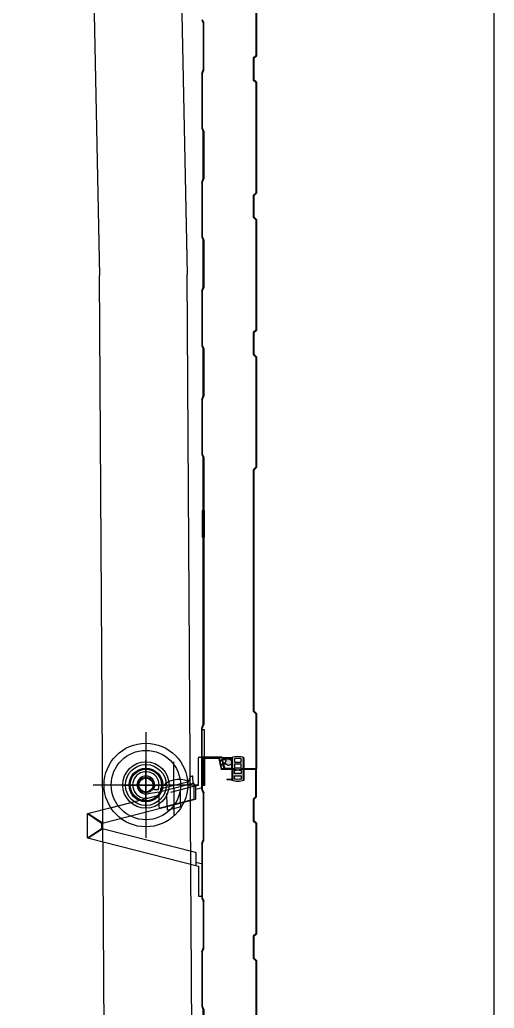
# Model space of a CAD drawing. Header units: millimetres. Extents: x -39468 to 212532, y -94717 to 83483.
# Drawn here: x 83738 to 84171, y 22532 to 23432 of the extents above; entities that cross this region are included whole.
import ezdxf

# ---------------------------------------------------------------- set-up
doc = ezdxf.new("R2010")
doc.units = ezdxf.units.MM
doc.header["$LTSCALE"] = 300
doc.header["$MEASUREMENT"] = 0
doc.header["$PDSIZE"] = -10
for name, pattern in [('CEN', [62, 60, -1, 0, -1]), ('H1', [1, 0.5, -0.5]), ('종-SECTION_2$0$CEN', [62, 60, -1, 0, -1])]:
    doc.linetypes.add(name, pattern=pattern)
doc.layers.get('0').update_dxf_attribs({"linetype": 'CONTINUOUS'})
doc.layers.get('Defpoints').update_dxf_attribs({"color": 153, "linetype": 'CONTINUOUS'})
for name, color, linetype in [('A-CEN', 1, 'CEN'), ('a-ohd', 9, 'CONTINUOUS'), ('A-OVERHEAD', 4, 'CONTINUOUS'), ('A-STEEL', 7, 'CONTINUOUS'), ('종-SECTION_2$0$PANEL', 9, 'CONTINUOUS'), ('종-SECTION_2$0$WID', 7, 'CONTINUOUS')]:
    doc.layers.add(name, color=color, linetype=linetype)

# ---------------------------------------------------------------- blocks, each defined once
blk = doc.blocks.new('*X1187')
at = {"color": 0}
for p, q in [((112.38, 374.89), (114.29, 376.8)), ((112.38, 375.07), (114.11, 376.8)), ((112.38, 375.25), (113.94, 376.8)), ((112.38, 375.43), (113.76, 376.8)), ((112.38, 375.6), (113.58, 376.8)), ((112.38, 375.78), (113.41, 376.8)), ((112.38, 375.96), (113.23, 376.8)), ((112.38, 376.13), (113.05, 376.8)), ((112.38, 376.31), (112.87, 376.8)), ((112.38, 376.49), (112.7, 376.8)), ((112.38, 376.66), (112.52, 376.8)), ((114.39, 374.75), (112.38, 376.76)), ((114.21, 374.75), (112.38, 376.58)), ((114.04, 374.75), (112.38, 376.41)), ((113.86, 374.75), (112.38, 376.23)), ((113.68, 374.75), (112.38, 376.05)), ((113.5, 374.75), (112.38, 375.88)), ((113.33, 374.75), (112.38, 375.7)), ((113.15, 374.75), (112.38, 375.52)), ((112.97, 374.75), (112.38, 375.35)), ((112.8, 374.75), (112.38, 375.17)), ((112.62, 374.75), (112.38, 374.99)), ((112.44, 374.75), (112.38, 374.82)), ((112.42, 374.75), (114.47, 376.8)), ((114.57, 374.75), (112.52, 376.8)), ((112.59, 374.75), (114.64, 376.8)), ((114.74, 374.75), (112.69, 376.8)), ((112.77, 374.75), (114.82, 376.8)), ((114.92, 374.75), (112.87, 376.8)), ((112.95, 374.75), (115, 376.8)), ((115.1, 374.75), (113.05, 376.8)), ((113.12, 374.75), (115.17, 376.8)), ((115.27, 374.75), (113.22, 376.8)), ((113.3, 374.75), (115.35, 376.8)), ((115.45, 374.75), (113.4, 376.8)), ((113.48, 374.75), (115.53, 376.8)), ((115.63, 374.75), (113.58, 376.8)), ((113.65, 374.75), (115.7, 376.8)), ((115.8, 374.75), (113.75, 376.8)), ((113.83, 374.75), (115.88, 376.8)), ((115.98, 374.75), (113.93, 376.8)), ((114.01, 374.75), (116.06, 376.8)), ((116.16, 374.75), (114.11, 376.8)), ((114.18, 374.75), (116.23, 376.8)), ((116.33, 374.75), (114.28, 376.8)), ((114.36, 374.75), (116.41, 376.8)), ((116.51, 374.75), (114.46, 376.8)), ((114.54, 374.75), (116.59, 376.8)), ((116.69, 374.75), (114.64, 376.8)), ((114.71, 374.75), (116.76, 376.8)), ((116.86, 374.75), (114.81, 376.8)), ((114.89, 374.75), (116.94, 376.8)), ((117.04, 374.75), (114.99, 376.8)), ((115.07, 374.75), (117.12, 376.8)), ((117.22, 374.75), (115.17, 376.8)), ((115.24, 374.75), (117.29, 376.8)), ((117.39, 374.75), (115.34, 376.8)), ((115.42, 374.75), (117.47, 376.8)), ((117.57, 374.75), (115.52, 376.8)), ((115.6, 374.75), (117.65, 376.8)), ((117.75, 374.75), (115.7, 376.8)), ((115.77, 374.75), (117.82, 376.8)), ((117.92, 374.75), (115.87, 376.8)), ((115.95, 374.75), (118, 376.8)), ((118.1, 374.75), (116.05, 376.8)), ((116.13, 374.75), (118.18, 376.8)), ((118.28, 374.75), (116.23, 376.8)), ((116.3, 374.75), (118.35, 376.8)), ((118.45, 374.75), (116.4, 376.8)), ((116.48, 374.75), (118.53, 376.8)), ((118.63, 374.75), (116.58, 376.8)), ((116.66, 374.75), (118.71, 376.8)), ((118.81, 374.75), (116.76, 376.8)), ((116.84, 374.75), (118.89, 376.8)), ((118.98, 374.75), (116.93, 376.8)), ((117.01, 374.75), (119.06, 376.8)), ((119.16, 374.75), (117.11, 376.8)), ((117.19, 374.75), (119.24, 376.8)), ((119.34, 374.75), (117.29, 376.8)), ((117.37, 374.75), (119.42, 376.8)), ((119.52, 374.75), (117.47, 376.8)), ((117.54, 374.75), (119.59, 376.8)), ((119.69, 374.75), (117.64, 376.8)), ((117.72, 374.75), (119.77, 376.8)), ((119.87, 374.75), (117.82, 376.8)), ((117.9, 374.75), (119.95, 376.8)), ((120.05, 374.75), (118, 376.8)), ((118.07, 374.75), (120.12, 376.8)), ((120.22, 374.75), (118.17, 376.8)), ((118.25, 374.75), (120.3, 376.8)), ((120.4, 374.75), (118.35, 376.8)), ((118.43, 374.75), (120.48, 376.8)), ((120.58, 374.75), (118.53, 376.8)), ((118.6, 374.75), (120.65, 376.8)), ((120.75, 374.75), (118.7, 376.8)), ((118.78, 374.75), (120.83, 376.8)), ((120.93, 374.75), (118.88, 376.8)), ((118.96, 374.75), (121.01, 376.8)), ((121.11, 374.75), (119.06, 376.8)), ((119.13, 374.75), (121.18, 376.8)), ((121.28, 374.75), (119.23, 376.8)), ((119.31, 374.75), (121.36, 376.8)), ((121.46, 374.75), (119.41, 376.8)), ((119.49, 374.75), (121.54, 376.8)), ((121.64, 374.75), (119.59, 376.8)), ((119.66, 374.75), (121.71, 376.8)), ((121.81, 374.75), (119.76, 376.8)), ((119.84, 374.75), (121.89, 376.8)), ((121.99, 374.75), (119.94, 376.8)), ((120.02, 374.75), (122.07, 376.8)), ((122.17, 374.75), (120.12, 376.8)), ((120.19, 374.75), (122.24, 376.8)), ((122.34, 374.75), (120.29, 376.8)), ((120.37, 374.75), (122.42, 376.8)), ((122.52, 374.75), (120.47, 376.8)), ((120.55, 374.75), (122.6, 376.8)), ((122.7, 374.75), (120.65, 376.8)), ((120.72, 374.75), (122.77, 376.8)), ((122.87, 374.75), (120.82, 376.8)), ((120.9, 374.75), (122.95, 376.8)), ((123.05, 374.75), (121, 376.8)), ((121.08, 374.75), (123.13, 376.8)), ((123.23, 374.75), (121.18, 376.8)), ((121.25, 374.75), (123.3, 376.8)), ((123.4, 374.75), (121.35, 376.8)), ((121.43, 374.75), (123.48, 376.8)), ((123.58, 374.75), (121.53, 376.8)), ((121.61, 374.75), (123.66, 376.8)), ((123.76, 374.75), (121.71, 376.8)), ((121.78, 374.75), (123.83, 376.8)), ((123.93, 374.75), (121.88, 376.8)), ((121.96, 374.75), (124.01, 376.8)), ((124.11, 374.75), (122.06, 376.8)), ((122.14, 374.75), (124.19, 376.8)), ((124.29, 374.75), (122.24, 376.8)), ((122.32, 374.75), (124.37, 376.8)), ((124.47, 374.75), (122.42, 376.8)), ((122.49, 374.75), (124.54, 376.8)), ((124.64, 374.75), (122.59, 376.8)), ((122.67, 374.75), (124.72, 376.8)), ((124.82, 374.75), (122.77, 376.8)), ((122.85, 374.75), (124.9, 376.8)), ((125, 374.75), (122.95, 376.8)), ((123.02, 374.75), (125.07, 376.8)), ((125.17, 374.75), (123.12, 376.8)), ((123.2, 374.75), (125.25, 376.8)), ((125.35, 374.75), (123.3, 376.8)), ((123.38, 374.75), (125.43, 376.8)), ((125.53, 374.75), (123.48, 376.8)), ((123.55, 374.75), (125.6, 376.8)), ((125.7, 374.75), (123.65, 376.8)), ((123.73, 374.75), (125.78, 376.8)), ((125.88, 374.75), (123.83, 376.8)), ((123.91, 374.75), (125.96, 376.8)), ((126.06, 374.75), (124.01, 376.8)), ((124.08, 374.75), (126.13, 376.8)), ((126.23, 374.75), (124.18, 376.8)), ((124.26, 374.75), (126.31, 376.8)), ((126.41, 374.75), (124.36, 376.8)), ((124.44, 374.75), (126.49, 376.8)), ((126.59, 374.75), (124.54, 376.8)), ((124.61, 374.75), (126.66, 376.8)), ((126.76, 374.75), (124.71, 376.8)), ((124.79, 374.75), (126.84, 376.8)), ((126.94, 374.75), (124.89, 376.8)), ((124.97, 374.75), (127.02, 376.8)), ((127.12, 374.75), (125.07, 376.8)), ((125.14, 374.75), (127.19, 376.8)), ((127.29, 374.75), (125.24, 376.8)), ((125.32, 374.75), (127.37, 376.8)), ((127.47, 374.75), (125.42, 376.8)), ((125.5, 374.75), (127.55, 376.8)), ((127.65, 374.75), (125.6, 376.8)), ((125.67, 374.75), (127.72, 376.8)), ((127.82, 374.75), (125.77, 376.8)), ((125.85, 374.75), (127.9, 376.8)), ((128, 374.75), (125.95, 376.8)), ((126.03, 374.75), (128.08, 376.8)), ((128.18, 374.75), (126.13, 376.8)), ((126.2, 374.75), (128.25, 376.8)), ((128.35, 374.75), (126.3, 376.8)), ((126.38, 374.75), (128.43, 376.8)), ((128.53, 374.75), (126.48, 376.8)), ((126.56, 374.75), (128.61, 376.8)), ((128.71, 374.75), (126.66, 376.8)), ((126.73, 374.75), (128.78, 376.8)), ((128.88, 374.75), (126.83, 376.8)), ((126.91, 374.75), (128.96, 376.8)), ((129.06, 374.75), (127.01, 376.8)), ((127.09, 374.75), (129.14, 376.8)), ((129.24, 374.75), (127.19, 376.8)), ((127.26, 374.75), (129.31, 376.8)), ((129.41, 374.75), (127.36, 376.8)), ((127.44, 374.75), (129.49, 376.8)), ((129.59, 374.75), (127.54, 376.8)), ((127.62, 374.75), (129.67, 376.8)), ((129.77, 374.75), (127.72, 376.8)), ((127.8, 374.75), (129.85, 376.8)), ((129.95, 374.75), (127.9, 376.8)), ((127.97, 374.75), (130.02, 376.8)), ((130.12, 374.75), (128.07, 376.8)), ((128.15, 374.75), (130.2, 376.8)), ((130.3, 374.75), (128.25, 376.8)), ((128.33, 374.75), (130.38, 376.8)), ((130.48, 374.75), (128.43, 376.8)), ((128.5, 374.75), (130.55, 376.8)), ((130.65, 374.75), (128.6, 376.8)), ((128.68, 374.75), (130.73, 376.8)), ((130.83, 374.75), (128.78, 376.8)), ((128.86, 374.75), (130.91, 376.8)), ((131.01, 374.75), (128.96, 376.8)), ((129.03, 374.75), (131.08, 376.8)), ((131.18, 374.75), (129.13, 376.8)), ((129.21, 374.75), (131.26, 376.8)), ((131.36, 374.75), (129.31, 376.8)), ((129.39, 374.75), (131.44, 376.8)), ((131.54, 374.75), (129.49, 376.8)), ((129.56, 374.75), (131.61, 376.8)), ((131.71, 374.75), (129.66, 376.8)), ((129.74, 374.75), (131.79, 376.8)), ((131.89, 374.75), (129.84, 376.8)), ((129.92, 374.75), (131.97, 376.8)), ((132.07, 374.75), (130.02, 376.8)), ((130.09, 374.75), (132.14, 376.8)), ((132.24, 374.75), (130.19, 376.8)), ((130.27, 374.75), (132.32, 376.8)), ((132.42, 374.75), (130.37, 376.8)), ((130.45, 374.75), (132.5, 376.8)), ((132.6, 374.75), (130.55, 376.8)), ((130.62, 374.75), (132.67, 376.8)), ((132.77, 374.75), (130.72, 376.8)), ((130.8, 374.75), (132.85, 376.8)), ((132.95, 374.75), (130.9, 376.8)), ((130.98, 374.75), (133.03, 376.8)), ((133.13, 374.75), (131.08, 376.8)), ((131.15, 374.75), (133.2, 376.8)), ((133.3, 374.75), (131.25, 376.8)), ((131.33, 374.75), (133.38, 376.8)), ((133.48, 374.75), (131.43, 376.8)), ((131.51, 374.75), (133.56, 376.8)), ((133.66, 374.75), (131.61, 376.8)), ((131.68, 374.75), (133.73, 376.8)), ((133.83, 374.75), (131.78, 376.8)), ((131.86, 374.75), (133.91, 376.8)), ((134.01, 374.75), (131.96, 376.8)), ((132.04, 374.75), (134.09, 376.8)), ((134.19, 374.75), (132.14, 376.8)), ((132.21, 374.75), (134.26, 376.8)), ((134.36, 374.75), (132.31, 376.8)), ((132.39, 374.75), (134.44, 376.8)), ((134.54, 374.75), (132.49, 376.8)), ((132.57, 374.75), (134.62, 376.8)), ((134.72, 374.75), (132.67, 376.8)), ((132.75, 374.75), (134.8, 376.8)), ((134.89, 374.75), (132.84, 376.8)), ((132.92, 374.75), (134.97, 376.8)), ((135.07, 374.75), (133.02, 376.8)), ((133.1, 374.75), (135.15, 376.8)), ((135.25, 374.75), (133.2, 376.8)), ((133.28, 374.75), (135.33, 376.8)), ((135.43, 374.75), (133.38, 376.8)), ((133.45, 374.75), (135.5, 376.8)), ((135.6, 374.75), (133.55, 376.8)), ((133.63, 374.75), (135.68, 376.8)), ((135.78, 374.75), (133.73, 376.8)), ((133.81, 374.75), (135.86, 376.8)), ((135.96, 374.75), (133.91, 376.8)), ((133.98, 374.75), (136.03, 376.8)), ((136.13, 374.75), (134.08, 376.8)), ((134.16, 374.75), (136.21, 376.8)), ((136.31, 374.75), (134.26, 376.8)), ((134.34, 374.75), (136.39, 376.8)), ((136.49, 374.75), (134.44, 376.8)), ((134.51, 374.75), (136.56, 376.8)), ((136.66, 374.75), (134.61, 376.8)), ((134.69, 374.75), (136.74, 376.8)), ((136.84, 374.75), (134.79, 376.8)), ((134.87, 374.75), (136.88, 376.77)), ((136.88, 374.89), (134.97, 376.8)), ((135.04, 374.75), (136.88, 376.59)), ((136.88, 375.06), (135.14, 376.8)), ((135.22, 374.75), (136.88, 376.41)), ((136.88, 375.24), (135.32, 376.8)), ((135.4, 374.75), (136.88, 376.24)), ((136.88, 375.42), (135.5, 376.8)), ((135.57, 374.75), (136.88, 376.06)), ((136.88, 375.59), (135.67, 376.8)), ((135.75, 374.75), (136.88, 375.88)), ((136.88, 375.77), (135.85, 376.8)), ((135.93, 374.75), (136.88, 375.71)), ((136.88, 375.95), (136.03, 376.8)), ((136.1, 374.75), (136.88, 375.53)), ((136.88, 376.12), (136.2, 376.8)), ((136.28, 374.75), (136.88, 375.35)), ((136.88, 376.3), (136.38, 376.8)), ((136.46, 374.75), (136.88, 375.18)), ((136.88, 376.48), (136.56, 376.8)), ((136.63, 374.75), (136.88, 375)), ((136.88, 376.65), (136.73, 376.8)), ((136.81, 374.75), (136.88, 374.82))]:
    blk.add_line(p, q, dxfattribs=at)
blk = doc.blocks.new('*X1188')
at = {"color": 0}
for p, q in [((586.88, 374.93), (588.76, 376.8)), ((586.88, 375.1), (588.58, 376.8)), ((586.88, 375.28), (588.4, 376.8)), ((586.88, 375.46), (588.23, 376.8)), ((586.88, 375.63), (588.05, 376.8)), ((586.88, 375.81), (587.87, 376.8)), ((586.88, 375.99), (587.7, 376.8)), ((586.88, 376.16), (587.52, 376.8)), ((586.88, 376.34), (587.34, 376.8)), ((586.88, 376.52), (587.17, 376.8)), ((586.88, 376.69), (586.99, 376.8)), ((588.86, 374.75), (586.88, 376.73)), ((588.68, 374.75), (586.88, 376.55)), ((588.5, 374.75), (586.88, 376.37)), ((588.33, 374.75), (586.88, 376.2)), ((588.15, 374.75), (586.88, 376.02)), ((587.97, 374.75), (586.88, 375.84)), ((587.8, 374.75), (586.88, 375.67)), ((587.62, 374.75), (586.88, 375.49)), ((587.44, 374.75), (586.88, 375.31)), ((587.27, 374.75), (586.88, 375.14)), ((587.09, 374.75), (586.88, 374.96)), ((586.91, 374.75), (586.88, 374.78)), ((589.03, 374.75), (586.98, 376.8)), ((587.06, 374.75), (589.11, 376.8)), ((589.21, 374.75), (587.16, 376.8)), ((587.24, 374.75), (589.29, 376.8)), ((589.39, 374.75), (587.34, 376.8)), ((587.41, 374.75), (589.46, 376.8)), ((589.56, 374.75), (587.51, 376.8)), ((587.59, 374.75), (589.64, 376.8)), ((589.74, 374.75), (587.69, 376.8)), ((587.77, 374.75), (589.82, 376.8)), ((589.92, 374.75), (587.87, 376.8)), ((587.95, 374.75), (590, 376.8)), ((590.09, 374.75), (588.04, 376.8)), ((588.12, 374.75), (590.17, 376.8)), ((590.27, 374.75), (588.22, 376.8)), ((588.3, 374.75), (590.35, 376.8)), ((590.45, 374.75), (588.4, 376.8)), ((588.48, 374.75), (590.53, 376.8)), ((590.63, 374.75), (588.58, 376.8)), ((588.65, 374.75), (590.7, 376.8)), ((590.8, 374.75), (588.75, 376.8)), ((588.83, 374.75), (590.88, 376.8)), ((590.98, 374.75), (588.93, 376.8)), ((589.01, 374.75), (591.06, 376.8)), ((591.16, 374.75), (589.11, 376.8)), ((589.18, 374.75), (591.23, 376.8)), ((591.33, 374.75), (589.28, 376.8)), ((589.36, 374.75), (591.41, 376.8)), ((591.51, 374.75), (589.46, 376.8)), ((589.54, 374.75), (591.59, 376.8)), ((591.69, 374.75), (589.64, 376.8)), ((589.71, 374.75), (591.76, 376.8)), ((591.86, 374.75), (589.81, 376.8)), ((589.89, 374.75), (591.94, 376.8)), ((592.04, 374.75), (589.99, 376.8)), ((590.07, 374.75), (592.12, 376.8)), ((592.22, 374.75), (590.17, 376.8)), ((590.24, 374.75), (592.29, 376.8)), ((592.39, 374.75), (590.34, 376.8)), ((590.42, 374.75), (592.47, 376.8)), ((592.57, 374.75), (590.52, 376.8)), ((590.6, 374.75), (592.65, 376.8)), ((592.75, 374.75), (590.7, 376.8)), ((590.77, 374.75), (592.82, 376.8)), ((592.92, 374.75), (590.87, 376.8)), ((590.95, 374.75), (593, 376.8)), ((593.1, 374.75), (591.05, 376.8)), ((591.13, 374.75), (593.18, 376.8)), ((593.28, 374.75), (591.23, 376.8)), ((591.3, 374.75), (593.35, 376.8)), ((593.45, 374.75), (591.4, 376.8)), ((591.48, 374.75), (593.53, 376.8)), ((593.63, 374.75), (591.58, 376.8)), ((591.66, 374.75), (593.71, 376.8)), ((593.81, 374.75), (591.76, 376.8)), ((591.83, 374.75), (593.88, 376.8)), ((593.98, 374.75), (591.93, 376.8)), ((592.01, 374.75), (594.06, 376.8)), ((594.16, 374.75), (592.11, 376.8)), ((592.19, 374.75), (594.24, 376.8)), ((594.34, 374.75), (592.29, 376.8)), ((592.36, 374.75), (594.41, 376.8)), ((594.51, 374.75), (592.46, 376.8)), ((592.54, 374.75), (594.59, 376.8)), ((594.69, 374.75), (592.64, 376.8)), ((592.72, 374.75), (594.77, 376.8)), ((594.87, 374.75), (592.82, 376.8)), ((592.89, 374.75), (594.94, 376.8)), ((595.04, 374.75), (592.99, 376.8)), ((593.07, 374.75), (595.12, 376.8)), ((595.22, 374.75), (593.17, 376.8)), ((593.25, 374.75), (595.3, 376.8)), ((595.4, 374.75), (593.35, 376.8)), ((593.43, 374.75), (595.48, 376.8)), ((595.57, 374.75), (593.52, 376.8)), ((593.6, 374.75), (595.65, 376.8)), ((595.75, 374.75), (593.7, 376.8)), ((593.78, 374.75), (595.83, 376.8)), ((595.93, 374.75), (593.88, 376.8)), ((593.96, 374.75), (596.01, 376.8)), ((596.11, 374.75), (594.06, 376.8)), ((594.13, 374.75), (596.18, 376.8)), ((596.28, 374.75), (594.23, 376.8)), ((594.31, 374.75), (596.36, 376.8)), ((596.46, 374.75), (594.41, 376.8)), ((594.49, 374.75), (596.54, 376.8)), ((596.64, 374.75), (594.59, 376.8)), ((594.66, 374.75), (596.71, 376.8)), ((596.81, 374.75), (594.76, 376.8)), ((594.84, 374.75), (596.89, 376.8)), ((596.99, 374.75), (594.94, 376.8)), ((595.02, 374.75), (597.07, 376.8)), ((597.17, 374.75), (595.12, 376.8)), ((595.19, 374.75), (597.24, 376.8)), ((597.34, 374.75), (595.29, 376.8)), ((595.37, 374.75), (597.42, 376.8)), ((597.52, 374.75), (595.47, 376.8)), ((595.55, 374.75), (597.6, 376.8)), ((597.7, 374.75), (595.65, 376.8)), ((595.72, 374.75), (597.77, 376.8)), ((597.87, 374.75), (595.82, 376.8)), ((595.9, 374.75), (597.95, 376.8)), ((598.05, 374.75), (596, 376.8)), ((596.08, 374.75), (598.13, 376.8)), ((598.23, 374.75), (596.18, 376.8)), ((596.25, 374.75), (598.3, 376.8)), ((598.4, 374.75), (596.35, 376.8)), ((596.43, 374.75), (598.48, 376.8)), ((598.58, 374.75), (596.53, 376.8)), ((596.61, 374.75), (598.66, 376.8)), ((598.76, 374.75), (596.71, 376.8)), ((596.78, 374.75), (598.83, 376.8)), ((598.93, 374.75), (596.88, 376.8)), ((596.96, 374.75), (599.01, 376.8)), ((599.11, 374.75), (597.06, 376.8)), ((597.14, 374.75), (599.19, 376.8)), ((599.29, 374.75), (597.24, 376.8)), ((597.31, 374.75), (599.36, 376.8)), ((599.46, 374.75), (597.41, 376.8)), ((597.49, 374.75), (599.54, 376.8)), ((599.64, 374.75), (597.59, 376.8)), ((597.67, 374.75), (599.72, 376.8)), ((599.82, 374.75), (597.77, 376.8)), ((597.84, 374.75), (599.89, 376.8)), ((599.99, 374.75), (597.94, 376.8)), ((598.02, 374.75), (600.07, 376.8)), ((600.17, 374.75), (598.12, 376.8)), ((598.2, 374.75), (600.25, 376.8)), ((600.35, 374.75), (598.3, 376.8)), ((598.37, 374.75), (600.42, 376.8)), ((600.52, 374.75), (598.47, 376.8)), ((598.55, 374.75), (600.6, 376.8)), ((600.7, 374.75), (598.65, 376.8)), ((598.73, 374.75), (600.78, 376.8)), ((600.88, 374.75), (598.83, 376.8)), ((598.91, 374.75), (600.96, 376.8)), ((601.05, 374.75), (599, 376.8)), ((599.08, 374.75), (601.13, 376.8)), ((601.23, 374.75), (599.18, 376.8)), ((599.26, 374.75), (601.31, 376.8)), ((601.41, 374.75), (599.36, 376.8)), ((599.44, 374.75), (601.49, 376.8)), ((601.59, 374.75), (599.54, 376.8)), ((599.61, 374.75), (601.66, 376.8)), ((601.76, 374.75), (599.71, 376.8)), ((599.79, 374.75), (601.84, 376.8)), ((601.94, 374.75), (599.89, 376.8)), ((599.97, 374.75), (602.02, 376.8)), ((602.12, 374.75), (600.07, 376.8)), ((600.14, 374.75), (602.19, 376.8)), ((602.29, 374.75), (600.24, 376.8)), ((600.32, 374.75), (602.37, 376.8)), ((602.47, 374.75), (600.42, 376.8)), ((600.5, 374.75), (602.55, 376.8)), ((602.65, 374.75), (600.6, 376.8)), ((600.67, 374.75), (602.72, 376.8)), ((602.82, 374.75), (600.77, 376.8)), ((600.85, 374.75), (602.9, 376.8)), ((603, 374.75), (600.95, 376.8)), ((601.03, 374.75), (603.08, 376.8)), ((603.18, 374.75), (601.13, 376.8)), ((601.2, 374.75), (603.25, 376.8)), ((603.35, 374.75), (601.3, 376.8)), ((601.38, 374.75), (603.43, 376.8)), ((603.53, 374.75), (601.48, 376.8)), ((601.56, 374.75), (603.61, 376.8)), ((603.71, 374.75), (601.66, 376.8)), ((601.73, 374.75), (603.78, 376.8)), ((603.88, 374.75), (601.83, 376.8)), ((601.91, 374.75), (603.96, 376.8)), ((604.06, 374.75), (602.01, 376.8)), ((602.09, 374.75), (604.14, 376.8)), ((604.24, 374.75), (602.19, 376.8)), ((602.26, 374.75), (604.31, 376.8)), ((604.41, 374.75), (602.36, 376.8)), ((602.44, 374.75), (604.49, 376.8)), ((604.59, 374.75), (602.54, 376.8)), ((602.62, 374.75), (604.67, 376.8)), ((604.77, 374.75), (602.72, 376.8)), ((602.79, 374.75), (604.84, 376.8)), ((604.94, 374.75), (602.89, 376.8)), ((602.97, 374.75), (605.02, 376.8)), ((605.12, 374.75), (603.07, 376.8)), ((603.15, 374.75), (605.2, 376.8)), ((605.3, 374.75), (603.25, 376.8)), ((603.32, 374.75), (605.37, 376.8)), ((605.47, 374.75), (603.42, 376.8)), ((603.5, 374.75), (605.55, 376.8)), ((605.65, 374.75), (603.6, 376.8)), ((603.68, 374.75), (605.73, 376.8)), ((605.83, 374.75), (603.78, 376.8)), ((603.85, 374.75), (605.9, 376.8)), ((606, 374.75), (603.95, 376.8)), ((604.03, 374.75), (606.08, 376.8)), ((606.18, 374.75), (604.13, 376.8)), ((604.21, 374.75), (606.26, 376.8)), ((606.36, 374.75), (604.31, 376.8)), ((604.39, 374.75), (606.44, 376.8)), ((606.54, 374.75), (604.49, 376.8)), ((604.56, 374.75), (606.61, 376.8)), ((606.71, 374.75), (604.66, 376.8)), ((604.74, 374.75), (606.79, 376.8)), ((606.89, 374.75), (604.84, 376.8)), ((604.92, 374.75), (606.97, 376.8)), ((607.07, 374.75), (605.02, 376.8)), ((605.09, 374.75), (607.14, 376.8)), ((607.24, 374.75), (605.19, 376.8)), ((605.27, 374.75), (607.32, 376.8)), ((607.42, 374.75), (605.37, 376.8)), ((605.45, 374.75), (607.5, 376.8)), ((607.6, 374.75), (605.55, 376.8)), ((605.62, 374.75), (607.67, 376.8)), ((607.77, 374.75), (605.72, 376.8)), ((605.8, 374.75), (607.85, 376.8)), ((607.95, 374.75), (605.9, 376.8)), ((605.98, 374.75), (608.03, 376.8)), ((608.13, 374.75), (606.08, 376.8)), ((606.15, 374.75), (608.2, 376.8)), ((608.3, 374.75), (606.25, 376.8)), ((606.33, 374.75), (608.38, 376.8)), ((608.48, 374.75), (606.43, 376.8)), ((606.51, 374.75), (608.56, 376.8)), ((608.66, 374.75), (606.61, 376.8)), ((606.68, 374.75), (608.73, 376.8)), ((608.83, 374.75), (606.78, 376.8)), ((606.86, 374.75), (608.91, 376.8)), ((609.01, 374.75), (606.96, 376.8)), ((607.04, 374.75), (609.09, 376.8)), ((609.19, 374.75), (607.14, 376.8)), ((607.21, 374.75), (609.26, 376.8)), ((609.36, 374.75), (607.31, 376.8)), ((607.39, 374.75), (609.44, 376.8)), ((609.54, 374.75), (607.49, 376.8)), ((607.57, 374.75), (609.62, 376.8)), ((609.72, 374.75), (607.67, 376.8)), ((607.74, 374.75), (609.79, 376.8)), ((609.89, 374.75), (607.84, 376.8)), ((607.92, 374.75), (609.97, 376.8)), ((610.07, 374.75), (608.02, 376.8)), ((608.1, 374.75), (610.15, 376.8)), ((610.25, 374.75), (608.2, 376.8)), ((608.27, 374.75), (610.32, 376.8)), ((610.42, 374.75), (608.37, 376.8)), ((608.45, 374.75), (610.5, 376.8)), ((610.6, 374.75), (608.55, 376.8)), ((608.63, 374.75), (610.68, 376.8)), ((610.78, 374.75), (608.73, 376.8)), ((608.8, 374.75), (610.85, 376.8)), ((610.95, 374.75), (608.9, 376.8)), ((608.98, 374.75), (611.03, 376.8)), ((611.13, 374.75), (609.08, 376.8)), ((609.16, 374.75), (611.21, 376.8)), ((611.31, 374.75), (609.26, 376.8)), ((611.38, 374.86), (609.43, 376.8)), ((609.51, 374.75), (611.38, 376.62)), ((611.38, 375.03), (609.61, 376.8)), ((609.69, 374.75), (611.38, 376.45)), ((611.38, 375.21), (609.79, 376.8)), ((609.87, 374.75), (611.38, 376.27)), ((611.38, 375.39), (609.97, 376.8)), ((610.04, 374.75), (611.38, 376.09)), ((611.38, 375.56), (610.14, 376.8)), ((610.22, 374.75), (611.38, 375.91)), ((611.38, 375.74), (610.32, 376.8)), ((610.4, 374.75), (611.38, 375.74)), ((611.38, 375.92), (610.5, 376.8)), ((610.57, 374.75), (611.38, 375.56)), ((611.38, 376.09), (610.67, 376.8)), ((610.75, 374.75), (611.38, 375.38)), ((611.38, 376.27), (610.85, 376.8)), ((610.93, 374.75), (611.38, 375.21)), ((611.38, 376.45), (611.03, 376.8)), ((611.1, 374.75), (611.38, 375.03)), ((611.38, 376.62), (611.2, 376.8)), ((611.28, 374.75), (611.38, 374.85))]:
    blk.add_line(p, q, dxfattribs=at)
blk = doc.blocks.new('OHD-600')
at = {"ltscale": 0.3}
h = blk.add_hatch(color=256, dxfattribs=at)
h.paths.add_polyline_path([(-28, 379.5), (-27.5, 379.5), (-27.5, 379, -0.183952), (-38.5, 379), (-38.5, 379.5), (-38, 379.5), (-38, 389.5), (-38.5, 389.5, -0.183952), (-27.5, 389.5), (-28, 389.5)])
h.paths.add_polyline_path([(-30, 385.45), (-30, 388.01, 0.353166), (-30.16, 388.21, 0.106822), (-35.84, 388.21, 0.353165), (-36, 388.01), (-36, 385.45, 0.414214), (-35.8, 385.25), (-30.2, 385.25, 0.414214)], flags=16)
h.paths.add_polyline_path([(-30.2, 383.25), (-35.8, 383.25, 0.414214), (-36, 383.05), (-36, 380.49, 0.353167), (-35.84, 380.29, 0.106822), (-30.16, 380.29, 0.353167), (-30, 380.49), (-30, 383.05, 0.414214)], flags=16)
h = blk.add_hatch(color=256, dxfattribs=at)
h.paths.add_polyline_path([(-28, -210.5), (-27.5, -210.5, -0.183952), (-38.5, -210.5), (-38, -210.5), (-38, -200.5), (-38.5, -200.5), (-38.5, -200, -0.183952), (-27.5, -200), (-27.5, -200.5), (-28, -200.5)])
h.paths.add_polyline_path([(-30, -206.45, 0.414214), (-30.2, -206.25), (-35.8, -206.25, 0.414214), (-36, -206.45), (-36, -209.01, 0.353166), (-35.84, -209.21, 0.106822), (-30.16, -209.21, 0.353167), (-30, -209.01)], flags=16)
h.paths.add_polyline_path([(-30, -204.05), (-30, -201.49, 0.353166), (-30.16, -201.29, 0.106822), (-35.84, -201.29, 0.353167), (-36, -201.49), (-36, -204.05, 0.414214), (-35.8, -204.25), (-30.2, -204.25, 0.414214)], flags=16)
h = blk.add_hatch(color=256, dxfattribs=at)
h.paths.add_polyline_path([(-24.63, -201.55), (-23.78, -201.41), (-18.62, -201.94, -0.151824), (-17.09, -203.25, -0.386669), (-17.27, -206.88, -0.178134), (-19.02, -206.88, -0.298755), (-19.4, -202.92, 0.584984), (-19.61, -202.54), (-22.36, -202.34, 0.709673), (-22.45, -202.5, -1.396457), (-27.5, -204.67), (-27.5, -204.22, -0.389014)])
h.paths.add_polyline_path([(-18.61, -206.41, -0.329487), (-18.61, -202.72, -0.09197), (-17.58, -203.53, -0.386814), (-17.68, -206.41, -0.102245)], flags=16)
for p, q in [((-2.55, 399), (-2.55, 374.5)), ((-38, 379.5), (-38, 389.5)), ((-38, 389.5), (-38, 379.5)), ((-38, 389.5), (-38, 379.5)), ((-38, 379.5), (-38, 389.5)), ((-38, 381.5), (-38, 387.5)), ((-28, 379.5), (-28, 389.5)), ((-28, 389.5), (-28, 379.5)), ((-28, 389.5), (-28, 379.5)), ((-28, 379.5), (-28, 389.5)), ((-28, 381.5), (-28, 387.5)), ((-38, 379.5), (-38.5, 379.5)), ((-2.55, 374.5), (-0.5, 374.5)), ((-50, -210.5), (-50, -179.28)), ((-2.55, -199.5), (-2.55, -175)), ((-2.55, -175), (-0.5, -175)), ((-38.5, -210), (-38.5, -200.5)), ((-38, -200.5), (-38.5, -200.5)), ((-38, -200.5), (-38.5, -200.5)), ((-38, -200.5), (-38, -210.5)), ((-38, -209.5), (-38, -200.5)), ((-38, -200.5), (-38, -209.5)), ((-38, -200.5), (-38, -209.5)), ((-38, -209.5), (-38, -200.5)), ((-38, -208.5), (-38, -202.5)), ((-28, -210.5), (-28, -200.5)), ((-28, -208.5), (-28, -202.5))]:
    blk.add_line(p, q)
at = {"layer": 'Defpoints', "color": 0, "linetype": 'ByBlock'}
for p in [(0, 119.5), (2, 119.5)]:
    blk.add_point(p, dxfattribs=at)
at = {"layer": '종-SECTION_2$0$PANEL'}
for p, q in [((-16, 399.5), (-18, 389.5)), ((-15.63, 399), (-17.63, 389)), ((-16, 399.5), (0, 399.5)), ((-15.63, 399), (-0.5, 399)), ((-0.5, 399), (-0.5, 371.02)), ((0, 370.71), (0, 399.5)), ((-50, 389.5), (-38, 389.5)), ((-50, 363.94), (-50, 389.5)), ((-49.5, 389), (-38.5, 389)), ((-49.5, 364.25), (-49.5, 389)), ((-38.5, 389), (-38.5, 379.5)), ((-28, 389.5), (-18, 389.5)), ((-27.5, 389), (-17.63, 389)), ((-27.5, 389), (-27.5, 380)), ((-28, 379.5), (-23, 379.5)), ((-27.5, 380), (-23, 380)), ((-23, 380), (-23, 379.5)), ((-0.5, 371.02), (-2, 367.82)), ((0, 370.71), (-1.5, 367.52)), ((-50, 363.94), (-47.5, 361.69)), ((-49.5, 364.25), (-47, 362)), ((-47.5, 361.69), (-47.5, 342.31)), ((-47, 362), (-47, 342)), ((-2, 324.71), (-2, 367.82)), ((-1.5, 367.52), (-1.5, 325.02)), ((-50, 340.06), (-47.5, 342.31)), ((-50, 340.06), (-50, 238.94)), ((-49.5, 339.75), (-47, 342)), ((-49.5, 339.75), (-49.5, 239.25)), ((-0.5, 321.21), (-2, 324.71)), ((0, 321.52), (-1.5, 325.02)), ((-0.5, 321.21), (-0.5, 272.25)), ((0, 321.52), (0, 272.02)), ((-0.5, 272.25), (-2, 269.06)), ((0, 271.94), (-1.5, 268.75)), ((-2, 225.94), (-2, 269.06)), ((-1.5, 268.75), (-1.5, 226.25)), ((-50, 238.94), (-47.5, 236.69)), ((-49.5, 239.25), (-47, 237)), ((-47.5, 236.69), (-47.5, 217.31)), ((-47, 237), (-47, 217)), ((-0.5, 222.44), (-2, 225.94)), ((0, 222.75), (-1.5, 226.25)), ((-50, 215.06), (-47.5, 217.31)), ((-49.5, 214.75), (-47, 217)), ((-0.5, 222.44), (-0.5, 173.56)), ((0, 222.75), (0, 173.25)), ((-50, 215.06), (-50, 113.94)), ((-49.5, 214.75), (-49.5, 114.25)), ((-0.5, 173.56), (-2, 170.06)), ((0, 173.25), (-1.5, 169.75)), ((-2, 170.06), (-2, 126.94)), ((-1.5, 127.25), (-1.5, 169.75)), ((-0.5, 123.44), (-2, 126.94)), ((0, 123.75), (-1.5, 127.25)), ((-0.5, 123.44), (-0.5, 74.56)), ((0, 123.75), (0, 74.25)), ((-50, 113.94), (-47.5, 111.69)), ((-49.5, 114.25), (-47, 112)), ((-47.5, 111.69), (-47.5, 92.31)), ((-47, 112), (-47, 92)), ((-50, 90.06), (-47.5, 92.31)), ((-50, 90.06), (-50, -11.06)), ((-49.5, 89.75), (-47, 92)), ((-49.5, 89.75), (-49.5, -10.75)), ((-0.5, 74.56), (-2, 71.06)), ((0, 74.25), (-1.5, 70.75)), ((-2, 71.06), (-2, 27.94)), ((-1.5, 28.25), (-1.5, 70.75)), ((-0.5, 24.44), (-2, 27.94)), ((0, 24.75), (-1.5, 28.25)), ((-0.5, 24.44), (-0.5, -24.44)), ((0, 24.75), (0, -24.75)), ((-50, -11.06), (-47.5, -13.31)), ((-49.5, -10.75), (-47, -13)), ((-47.5, -13.31), (-47.5, -32.69)), ((-47, -13), (-47, -33)), ((-0.5, -24.44), (-2, -27.94)), ((0, -24.75), (-1.5, -28.25)), ((-50, -34.94), (-47.5, -32.69)), ((-50, -34.94), (-50, -136.06)), ((-49.5, -35.25), (-47, -33)), ((-49.5, -35.25), (-49.5, -135.75)), ((-2, -27.94), (-2, -71.06)), ((-1.5, -70.75), (-1.5, -28.25)), ((-0.5, -74.56), (-2, -71.06)), ((0, -74.25), (-1.5, -70.75)), ((-0.5, -74.56), (-0.5, -123.44)), ((0, -74.25), (0, -123.75)), ((-0.5, -123.44), (-2, -126.94)), ((0, -123.75), (-1.5, -127.25)), ((-2, -126.94), (-2, -170.06)), ((-1.5, -169.75), (-1.5, -127.25)), ((-50, -136.06), (-47.5, -138.31)), ((-49.5, -135.75), (-47, -138)), ((-47.5, -138.31), (-47.5, -157.69)), ((-47, -138), (-47, -158)), ((-50, -159.94), (-47.5, -157.69)), ((-50, -159.94), (-50, -210.5)), ((-49.5, -160.25), (-47, -158)), ((-49.5, -160.25), (-49.5, -210)), ((-0.5, -173.56), (-2, -170.06)), ((0, -173.25), (-1.5, -169.75)), ((-0.5, -199.5), (-0.5, -173.06)), ((0, -200), (0, -173.25)), ((-38.5, -201), (-38.5, -209.5)), ((-28, -200.5), (-19.01, -200.5)), ((-27.5, -210), (-27.5, -201)), ((-27.5, -201), (-19.01, -201)), ((-22.15, -206), (-21.7, -206.46)), ((-19.01, -200.5), (-18, -199.5)), ((-19.01, -201), (-18.01, -200)), ((0, -200), (-18.01, -200)), ((-0.5, -199.5), (-18, -199.5)), ((-38, -210.5), (-50, -210.5)), ((-38.5, -210), (-49.5, -210)), ((-38.5, -210.5), (-38.5, -210)), ((-28, -210.5), (-21.36, -210.5)), ((-27.5, -210), (-21.86, -210))]:
    blk.add_line(p, q, dxfattribs=at)
blk.add_lwpolyline([(-20.46, -205.86, -0.221108), (-20.86, -209, -0.414214), (-21.86, -210)], format="xyb", dxfattribs=at)
for centre, radius, start, end in [((-19.35, -208.27), 3.6, 115.39039, 141.01031), ((-20.18, -207.6), 1.9, 112.645, 142.94685), ((-20.69, -205.96), 0.25, 22.56726, 154.46155), ((-20.63, -205.31), 0.4, 42.97628, 132.75161), ((-24.99, -207.24), 5.15, 334.01729, 25.35843), ((-21.36, -209.5), 1, 270, 0)]:
    blk.add_arc(centre, radius, start, end, dxfattribs=at)
at = {"layer": '종-SECTION_2$0$WID'}
for p, q in [((-38.5, 379.5), (-38.5, 379)), ((-27.5, 379), (-27.5, 379.5)), ((-38.5, -200.5), (-38.5, -200)), ((-27.5, -200), (-27.5, -200.5)), ((-23.78, -201.41), (-24.63, -201.55))]:
    blk.add_line(p, q, dxfattribs=at)
at = {"layer": '종-SECTION_2$0$WID', "color": 4}
for p, q in [((-23.78, -201.41), (-18.62, -201.94)), ((-22.38, -202.34), (-19.61, -202.54))]:
    blk.add_line(p, q, dxfattribs=at)
at = {"layer": '종-SECTION_2$0$WID'}
for points in [[(-30.2, 385.25, 0.414214), (-30, 385.45), (-30, 388.01, 0.353163), (-30.16, 388.21, 0.106823), (-35.84, 388.21, 0.353163), (-36, 388.01), (-36, 385.45, 0.414214), (-35.8, 385.25)], [(-30.16, 380.29, 0.353163), (-30, 380.49), (-30, 383.05, 0.414214), (-30.2, 383.25), (-35.8, 383.25, 0.414214), (-36, 383.05), (-36, 380.49, 0.353163), (-35.84, 380.29, 0.106823)], [(-30.16, -201.29, -0.353163), (-30, -201.49), (-30, -204.05, -0.414214), (-30.2, -204.25), (-35.8, -204.25, -0.414214), (-36, -204.05), (-36, -201.49, -0.353163), (-35.84, -201.29, -0.106823)], [(-30.2, -206.25, -0.414214), (-30, -206.45), (-30, -209.01, -0.353163), (-30.16, -209.21, -0.106823), (-35.84, -209.21, -0.353163), (-36, -209.01), (-36, -206.45, -0.414214), (-35.8, -206.25)]]:
    blk.add_lwpolyline(points, format="xyb", close=True, dxfattribs=at)
at = {"layer": '종-SECTION_2$0$WID', "color": 4}
blk.add_lwpolyline([(-18.62, -201.94, -0.151824), (-17.09, -203.25, -0.386669), (-17.27, -206.88, -0.178134), (-19.02, -206.88, -0.300876), (-19.39, -202.9)], format="xyb", dxfattribs=at)
at = {"layer": '종-SECTION_2$0$WID'}
for centre, radius, start, end in [((-33, 375.06), 15.46, 69.15368, 110.84632), ((-33, 393.44), 15.46, 249.15368, 290.84632), ((-33, -214.44), 15.46, 69.15368, 110.84632), ((-22.38, -202.44), 0.1, 90, 221.13734), ((-33, -196.06), 15.46, 249.15368, 290.84632)]:
    blk.add_arc(centre, radius, start, end, dxfattribs=at)
at = {"layer": '종-SECTION_2$0$WID', "color": 4}
for centre, radius, start, end in [((-24.61, -204.45), 2.9, 90.51684, 42.09441), ((-19.61, -202.79), 0.25, 335.16368, 90), ((-16.11, -204.57), 3.11, 143.52721, 216.47279), ((-20.3, -205.9), 3.6, 43.49133, 62.11616), ((-18.15, -204.17), 2.3, 258.32412, 281.67588), ((-19.21, -204.92), 2.14, 315.69005, 44.30995)]:
    blk.add_arc(centre, radius, start, end, dxfattribs=at)
at = {"extrusion": (0, 0, -1), "zscale": -1, "rotation": 270}
for name, p in [('*X1187', (-374.25, 511.38)), ('*X1188', (-374.25, 411.88))]:
    blk.add_blockref(name, p, dxfattribs=at)
blk = doc.blocks.new('SECTION_11')
at = {"layer": 'A-STEEL', "color": 7}
for p, q in [((5196.99, -25158.75), (5196.99, -25142.38)), ((5196.99, -25158.75), (5196.99, -25142.38)), ((5198.96, -25159.94), (5198.96, -25142.38)), ((5198.96, -25159.94), (5198.96, -25142.38)), ((5195.53, -25166.76), (5195.53, -25159.12)), ((5195.53, -25166.76), (5195.53, -25159.12)), ((5195.53, -25199.47), (5195.53, -25207.11)), ((5195.53, -25199.47), (5195.53, -25207.11)), ((5196.99, -25207.48), (5196.99, -25225.05)), ((5196.99, -25207.48), (5196.99, -25225.05)), ((5198.96, -25206.28), (5198.96, -25225.05)), ((5198.96, -25206.28), (5198.96, -25225.05))]:
    blk.add_line(p, q, dxfattribs=at)
at = {"layer": 'A-STEEL', "color": 7, "linetype": '종-SECTION_2$0$CEN'}
for p, q in [((5197.41, -25141.95), (5198.53, -25141.95)), ((5197.41, -25141.95), (5198.53, -25141.95)), ((5197.41, -25225.48), (5198.53, -25225.48)), ((5197.41, -25225.48), (5198.53, -25225.48))]:
    blk.add_line(p, q, dxfattribs=at)
at = {"layer": 'A-STEEL'}
for p, q in [((5180.5, -25162.97), (5195.1, -25159.23)), ((5180.5, -25162.97), (5195.1, -25159.23)), ((5195.1, -25159.23), (5196.99, -25158.75)), ((5195.1, -25159.23), (5196.99, -25158.75)), ((5195.53, -25161.16), (5198.64, -25160.36)), ((5195.53, -25161.16), (5198.64, -25160.36)), ((5130.35, -25175.82), (5159.49, -25168.35)), ((5139.85, -25181.36), (5195.21, -25167.17)), ((5139.85, -25181.36), (5195.21, -25167.17)), ((5130.35, -25190.4), (5130.35, -25175.82)), ((5130.35, -25175.82), (5138.54, -25181.34)), ((5130.35, -25190.4), (5130.35, -25175.82)), ((5130.35, -25175.82), (5138.54, -25181.34)), ((5130.6, -25175.76), (5139.16, -25181.24)), ((5130.6, -25175.76), (5139.16, -25181.24)), ((5138.92, -25184.18), (5138.92, -25182.05)), ((5138.92, -25184.18), (5138.92, -25182.05)), ((5130.35, -25190.4), (5138.54, -25184.89)), ((5130.35, -25190.4), (5138.54, -25184.89)), ((5130.35, -25190.4), (5196.99, -25207.48)), ((5130.35, -25190.4), (5196.99, -25207.48)), ((5130.6, -25190.47), (5139.16, -25184.99)), ((5130.6, -25190.47), (5139.16, -25184.99)), ((5139.85, -25184.87), (5195.21, -25199.06)), ((5139.85, -25184.87), (5195.21, -25199.06)), ((5195.53, -25205.07), (5198.64, -25205.87)), ((5195.53, -25205.07), (5198.64, -25205.87))]:
    blk.add_line(p, q, dxfattribs=at)
at = {"layer": 'A-STEEL', "color": 7}
for centre, start, end in [((5197.41, -25142.38), 90, 180), ((5197.41, -25142.38), 90, 180), ((5198.53, -25142.38), 0, 90), ((5198.53, -25142.38), 0, 90), ((5197.41, -25225.05), 180, 270), ((5197.41, -25225.05), 180, 270), ((5198.53, -25225.05), 270, 0), ((5198.53, -25225.05), 270, 0)]:
    blk.add_arc(centre, 0.429, start, end, dxfattribs=at)
at = {"layer": 'A-STEEL'}
for centre, radius, start, end in [((5198.53, -25159.94), 0.429, 284.37278, 0), ((5198.53, -25159.94), 0.429, 284.37278, 0), ((5195.1, -25166.76), 0.429, 284.37278, 0), ((5195.1, -25166.76), 0.429, 284.37278, 0), ((5138.06, -25182.05), 0.858, 0, 56.06619), ((5138.06, -25182.05), 0.858, 0, 56.06619), ((5138.06, -25184.18), 0.858, 303.93381, 0), ((5139.64, -25180.52), 0.858, 236.06619, 284.37278), ((5139.64, -25180.52), 0.858, 236.06619, 284.37278), ((5195.1, -25199.47), 0.429, 0, 75.62722), ((5195.1, -25199.47), 0.429, 0, 75.62722), ((5198.53, -25206.28), 0.429, 0, 75.62722), ((5198.53, -25206.28), 0.429, 0, 75.62722)]:
    blk.add_arc(centre, radius, start, end, dxfattribs=at)
blk = doc.blocks.new('SECTION_roll')
at = {"layer": 'A-CEN'}
for p, q in [((0, 31.73), (0, -31.73)), ((31.73, 0), (-31.73, 0))]:
    blk.add_line(p, q, dxfattribs=at)
at = {"layer": 'a-ohd', "color": 1}
for p, q in [((0, -13.77), (0, 15.14)), ((0, -13.77), (0, 15.14)), ((16.62, 13.87), (16.82, -18.37)), ((16.62, 13.87), (16.82, -18.37)), ((-13.39, 0), (13.14, 0)), ((-13.39, 0), (13.14, 0))]:
    blk.add_line(p, q, dxfattribs=at)
at = {"layer": 'a-ohd'}
for p, q in [((7.93, -4.12), (28.41, 1.13)), ((7.93, -4.12), (28.41, 1.13)), ((9.01, -2.07), (25.73, 2.21)), ((9.01, -2.07), (25.73, 2.21)), ((24.86, 0.22), (26.91, 5)), ((24.86, 0.22), (26.91, 5)), ((27.2, 5.24), (27.79, 5.39)), ((27.2, 5.24), (27.79, 5.39)), ((28.41, 1.13), (28.32, 4.99)), ((28.41, 1.13), (28.32, 4.99)), ((28.95, -8.05), (28.95, 0.71)), ((0, -5.36), (7.93, -4.12)), ((0, -5.36), (7.93, -4.12)), ((4.69, -2.6), (7.5, -2.6)), ((4.69, -2.6), (7.5, -2.6)), ((6.65, -4.32), (7.93, -4.12)), ((6.65, -4.32), (7.93, -4.12)), ((9.01, -3.84), (9.01, -2.07)), ((9.01, -3.84), (9.01, -2.07)), ((-21.21, -13.63), (7.93, -6.16)), ((8.47, -13.63), (28.62, -8.47)), ((8.47, -13.63), (28.62, -8.47)), ((20.9, -10.45), (20.9, -12.71)), ((20.9, -10.45), (20.9, -12.71)), ((12.75, -12.53), (12.75, -14.58)), ((12.75, -12.94), (12.75, -14.58)), ((13.28, -15), (20.57, -13.13)), ((13.28, -15), (20.57, -13.13))]:
    blk.add_line(p, q, dxfattribs=at)
at = {"layer": 'a-ohd', "color": 7}
for p, q in [((28.95, -8.05), (28.95, 0.71)), ((7.93, -13.21), (7.93, -4.12)), ((7.93, -13.21), (7.93, -4.12))]:
    blk.add_line(p, q, dxfattribs=at)
at = {"layer": 'a-ohd', "color": 1, "linetype": 'H1', "ltscale": 0.05}
for p, q in [((12.74, -12.54), (12.54, -2.94)), ((20.89, -10.45), (20.69, -0.85))]:
    blk.add_line(p, q, dxfattribs=at)
at = {"layer": 'a-ohd'}
for radius in [25.13, 20.84, 4.65, 4.22]:
    blk.add_circle((0, 0), radius, dxfattribs=at)
at = {"layer": 'a-ohd', "color": 4}
for radius in [13.93, 12.28, 10.13]:
    blk.add_circle((0, 0), radius, dxfattribs=at)
at = {"layer": 'a-ohd', "color": 6}
blk.add_circle((0, 0), 9.46, dxfattribs=at)
at = {"layer": 'a-ohd'}
for centre, radius, start, end in [((-0.01, 0.01), 7.95, 340.81023, 284.41777), ((-0.01, 0.01), 7.95, 340.81023, 284.41777), ((0, 0), 5.36, 330.99721, 287.7667), ((0, 0), 5.36, 330.99721, 287.7667), ((20.06, -10.45), 13.86, 65.91148, 142.83407), ((20.06, -10.45), 13.86, 65.91148, 142.83407), ((27.3, 4.83), 0.429, 104.37278, 156.81654), ((27.3, 4.83), 0.429, 104.37278, 156.81654), ((27.9, 4.98), 0.429, 1.27615, 104.37278), ((27.9, 4.98), 0.429, 1.27615, 104.37278), ((28.52, 0.71), 0.429, 0, 104.37278), ((28.52, 0.71), 0.429, 0, 104.37278), ((28.52, -8.05), 0.429, 284.37278, 0), ((28.52, -8.05), 0.429, 284.37278, 0), ((8.36, -13.21), 0.429, 180, 284.37278), ((8.36, -13.21), 0.429, 180, 284.37278), ((13.18, -14.58), 0.429, 180, 284.37278), ((13.18, -14.58), 0.429, 180, 284.37278), ((20.47, -12.71), 0.429, 284.37278, 0), ((20.47, -12.71), 0.429, 284.37278, 0)]:
    blk.add_arc(centre, radius, start, end, dxfattribs=at)
blk = doc.blocks.new('_4F-ohd')
at = {"ltscale": 0.3}
h = blk.add_hatch(color=256, dxfattribs=at)
h.paths.add_polyline_path([(988.88, -1470.74), (989.38, -1470.74, -0.183952), (978.38, -1470.74), (978.88, -1470.74), (978.88, -1460.74), (978.38, -1460.74), (978.38, -1460.24, -0.183952), (989.38, -1460.24), (989.38, -1460.74), (988.88, -1460.74)])
h.paths.add_polyline_path([(986.88, -1466.69, 0.414214), (986.68, -1466.49), (981.08, -1466.49, 0.414214), (980.88, -1466.69), (980.88, -1469.25, 0.353166), (981.04, -1469.45, 0.106822), (986.72, -1469.45, 0.353167), (986.88, -1469.25)], flags=16)
h.paths.add_polyline_path([(986.88, -1464.29), (986.88, -1461.73, 0.353166), (986.72, -1461.53, 0.106822), (981.04, -1461.53, 0.353167), (980.88, -1461.73), (980.88, -1464.29, 0.414214), (981.08, -1464.49), (986.68, -1464.49, 0.414214)], flags=16)
h = blk.add_hatch(color=256, dxfattribs=at)
h.paths.add_polyline_path([(992.25, -1461.79), (993.1, -1461.65), (998.26, -1462.18, -0.151824), (999.79, -1463.49, -0.386669), (999.61, -1467.12, -0.178134), (997.86, -1467.12, -0.298755), (997.48, -1463.16, 0.584984), (997.27, -1462.78), (994.52, -1462.58, 0.709673), (994.43, -1462.75, -1.396457), (989.38, -1464.91), (989.38, -1464.46, -0.389014)])
h.paths.add_polyline_path([(998.27, -1466.65, -0.329487), (998.27, -1462.96, -0.09197), (999.3, -1463.78, -0.386814), (999.2, -1466.65, -0.102245)], flags=16)
for p, q in [((966.88, -1470.74, -22.76), (966.88, -1439.52, -22.76)), ((1014.33, -1459.74, -22.76), (1014.33, -1435.24, -22.76)), ((1014.33, -1435.24, -22.76), (1016.38, -1435.24, -22.76)), ((978.88, -1460.74, -22.76), (978.38, -1460.74, -22.76)), ((978.88, -1460.74, -22.76), (978.38, -1460.74, -22.76)), ((978.38, -1470.24, -22.76), (978.38, -1460.74, -22.76)), ((978.88, -1469.74, -22.76), (978.88, -1460.74, -22.76)), ((978.88, -1460.74, -22.76), (978.88, -1469.74, -22.76)), ((978.88, -1460.74, -22.76), (978.88, -1470.74, -22.76)), ((978.88, -1469.74, -22.76), (978.88, -1460.74, -22.76)), ((978.88, -1460.74, -22.76), (978.88, -1469.74, -22.76)), ((978.88, -1468.74, -22.76), (978.88, -1462.74, -22.76)), ((988.88, -1470.74, -22.76), (988.88, -1460.74, -22.76)), ((988.88, -1468.74, -22.76), (988.88, -1462.74, -22.76))]:
    blk.add_line(p, q)
at = {"layer": 'A-OVERHEAD'}
for p, q in [((1102.84, 2407.57), (1030, -1020)), ((1182.83, 2406.25), (1109.99, -1021.32)), ((1005, -5220), (1030, -1020)), ((1085, -5220.38), (1109.99, -1021.13))]:
    blk.add_line(p, q, dxfattribs=at)
at = {"layer": 'Defpoints', "color": 0, "linetype": 'ByBlock'}
for p in [(1016.88, -940.74, -22.76), (1018.88, -940.74, -22.76)]:
    blk.add_point(p, dxfattribs=at)
at = {"layer": '종-SECTION_2$0$PANEL'}
for p, q in [((966.88, -720.18, -22.76), (966.88, -821.3, -22.76)), ((967.38, -720.49, -22.76), (967.38, -820.99, -22.76)), ((1016.38, -787.99, -22.76), (1014.88, -791.18, -22.76)), ((1014.88, -834.3, -22.76), (1014.88, -791.18, -22.76)), ((1016.88, -788.3, -22.76), (1015.38, -791.49, -22.76)), ((1015.38, -791.49, -22.76), (1015.38, -833.99, -22.76)), ((966.88, -821.3, -22.76), (969.38, -823.55, -22.76)), ((967.38, -820.99, -22.76), (969.88, -823.24, -22.76)), ((969.38, -823.55, -22.76), (969.38, -842.93, -22.76)), ((969.88, -823.24, -22.76), (969.88, -843.24, -22.76)), ((1016.38, -837.8, -22.76), (1014.88, -834.3, -22.76)), ((1016.88, -837.49, -22.76), (1015.38, -833.99, -22.76)), ((966.88, -845.18, -22.76), (969.38, -842.93, -22.76)), ((966.88, -845.18, -22.76), (966.88, -946.3, -22.76)), ((967.38, -845.49, -22.76), (969.88, -843.24, -22.76)), ((967.38, -845.49, -22.76), (967.38, -945.99, -22.76)), ((1016.38, -837.8, -22.76), (1016.38, -886.68, -22.76)), ((1016.88, -837.49, -22.76), (1016.88, -886.99, -22.76)), ((1016.38, -886.68, -22.76), (1014.88, -890.18, -22.76)), ((1014.88, -890.18, -22.76), (1014.88, -933.3, -22.76)), ((1016.88, -886.99, -22.76), (1015.38, -890.49, -22.76)), ((1015.38, -932.99, -22.76), (1015.38, -890.49, -22.76)), ((1016.38, -936.8, -22.76), (1014.88, -933.3, -22.76)), ((1016.88, -936.49, -22.76), (1015.38, -932.99, -22.76)), ((1016.88, -936.49, -22.76), (1016.88, -985.99, -22.76)), ((1016.38, -936.8, -22.76), (1016.38, -985.68, -22.76)), ((966.88, -946.3, -22.76), (969.38, -948.55, -22.76)), ((967.38, -945.99, -22.76), (969.88, -948.24, -22.76)), ((969.38, -948.55, -22.76), (969.38, -967.93, -22.76)), ((969.88, -948.24, -22.76), (969.88, -968.24, -22.76)), ((966.88, -970.18, -22.76), (969.38, -967.93, -22.76)), ((966.88, -970.18, -22.76), (966.88, -1071.3, -22.76)), ((967.38, -970.49, -22.76), (969.88, -968.24, -22.76)), ((967.38, -970.49, -22.76), (967.38, -1070.99, -22.76)), ((1016.38, -985.68, -22.76), (1014.88, -989.18, -22.76)), ((1014.88, -989.18, -22.76), (1014.88, -1032.3, -22.76)), ((1016.88, -985.99, -22.76), (1015.38, -989.49, -22.76)), ((1015.38, -1031.99, -22.76), (1015.38, -989.49, -22.76)), ((1016.38, -1035.8, -22.76), (1014.88, -1032.3, -22.76)), ((1016.88, -1035.49, -22.76), (1015.38, -1031.99, -22.76)), ((1016.88, -1035.49, -22.76), (1016.88, -1084.99, -22.76)), ((1016.38, -1035.8, -22.76), (1016.38, -1084.68, -22.76)), ((966.88, -1071.3, -22.76), (969.38, -1073.55, -22.76)), ((967.38, -1070.99, -22.76), (969.88, -1073.24, -22.76)), ((969.38, -1073.55, -22.76), (969.38, -1092.93, -22.76)), ((969.88, -1073.24, -22.76), (969.88, -1093.24, -22.76)), ((1016.38, -1084.68, -22.76), (1014.88, -1088.18, -22.76)), ((1014.88, -1088.18, -22.76), (1014.88, -1131.3, -22.76)), ((1016.88, -1084.99, -22.76), (1015.38, -1088.49, -22.76)), ((1015.38, -1130.99, -22.76), (1015.38, -1088.49, -22.76)), ((966.88, -1095.18, -22.76), (969.38, -1092.93, -22.76)), ((966.88, -1095.18, -22.76), (966.88, -1196.3, -22.76)), ((967.38, -1095.49, -22.76), (969.88, -1093.24, -22.76)), ((967.38, -1095.49, -22.76), (967.38, -1195.99, -22.76)), ((1016.38, -1134.8, -22.76), (1014.88, -1131.3, -22.76)), ((1016.88, -1134.49, -22.76), (1015.38, -1130.99, -22.76)), ((1016.88, -1134.49, -22.76), (1016.88, -1183.99, -22.76)), ((1016.38, -1134.8, -22.76), (1016.38, -1183.68, -22.76)), ((1016.38, -1183.68, -22.76), (1014.88, -1187.18, -22.76)), ((1014.88, -1187.18, -22.76), (1014.88, -1430.3, -22.76)), ((1016.88, -1183.99, -22.76), (1015.38, -1187.49, -22.76)), ((1015.38, -1429.99, -22.76), (1015.38, -1187.49, -22.76)), ((966.88, -1196.3, -22.76), (969.38, -1198.55, -22.76)), ((967.38, -1195.99, -22.76), (969.88, -1198.24, -22.76)), ((969.38, -1198.55, -22.76), (969.38, -1417.93, -22.76)), ((969.88, -1198.24, -22.76), (969.88, -1418.24, -22.76)), ((966.88, -1420.18, -22.76), (969.38, -1417.93, -22.76)), ((966.88, -1420.18, -22.76), (966.88, -1470.74, -22.76)), ((967.38, -1420.49, -22.76), (969.88, -1418.24, -22.76)), ((967.38, -1420.49, -22.76), (967.38, -1470.24, -22.76)), ((1016.38, -1433.8, -22.76), (1014.88, -1430.3, -22.76)), ((1016.88, -1433.49, -22.76), (1015.38, -1429.99, -22.76)), ((1016.38, -1459.74, -22.76), (1016.38, -1433.3, -22.76)), ((1016.88, -1460.24, -22.76), (1016.88, -1433.49, -22.76)), ((978.38, -1461.24, -22.76), (978.38, -1469.74, -22.76)), ((988.88, -1460.74, -22.76), (997.87, -1460.74, -22.76)), ((989.38, -1470.24, -22.76), (989.38, -1461.24, -22.76)), ((989.38, -1461.24, -22.76), (997.87, -1461.24, -22.76)), ((994.73, -1466.24, -22.76), (995.18, -1466.7, -22.76)), ((997.87, -1460.74, -22.76), (998.88, -1459.74, -22.76)), ((997.87, -1461.24, -22.76), (998.87, -1460.24, -22.76)), ((1016.88, -1460.24, -22.76), (998.87, -1460.24, -22.76)), ((1016.38, -1459.74, -22.76), (998.88, -1459.74, -22.76)), ((978.88, -1470.74, -22.76), (966.88, -1470.74, -22.76)), ((978.38, -1470.24, -22.76), (967.38, -1470.24, -22.76)), ((978.38, -1470.74, -22.76), (978.38, -1470.24, -22.76)), ((988.88, -1470.74, -22.76), (995.52, -1470.74, -22.76)), ((989.38, -1470.24, -22.76), (995.02, -1470.24, -22.76))]:
    blk.add_line(p, q, dxfattribs=at)
at = {"layer": '종-SECTION_2$0$PANEL', "elevation": -22.76}
blk.add_lwpolyline([(996.42, -1466.1, -0.221108), (996.02, -1469.24, -0.414214), (995.02, -1470.24)], format="xyb", dxfattribs=at)
at = {"layer": '종-SECTION_2$0$PANEL'}
for centre, radius, start, end in [((997.53, -1468.51, -22.76), 3.6, 115.39039, 141.01031), ((996.7, -1467.84, -22.76), 1.9, 112.645, 142.94685), ((996.19, -1466.2, -22.76), 0.25, 22.56726, 154.46155), ((996.25, -1465.55, -22.76), 0.4, 42.97628, 132.75161), ((991.89, -1467.48, -22.76), 5.15, 334.01729, 25.35843), ((995.52, -1469.74, -22.76), 1, 270, 0)]:
    blk.add_arc(centre, radius, start, end, dxfattribs=at)
at = {"layer": '종-SECTION_2$0$WID'}
for p, q in [((978.38, -1460.74, -22.76), (978.38, -1460.24, -22.76)), ((989.38, -1460.24, -22.76), (989.38, -1460.74, -22.76)), ((993.1, -1461.65, -22.76), (992.25, -1461.79, -22.76))]:
    blk.add_line(p, q, dxfattribs=at)
at = {"layer": '종-SECTION_2$0$WID', "color": 4}
for p, q in [((993.1, -1461.65, -22.76), (998.26, -1462.18, -22.76)), ((994.5, -1462.58, -22.76), (997.27, -1462.78, -22.76))]:
    blk.add_line(p, q, dxfattribs=at)
at = {"layer": '종-SECTION_2$0$WID', "elevation": -22.76}
for points in [[(986.72, -1461.53, -0.353163), (986.88, -1461.73), (986.88, -1464.29, -0.414214), (986.68, -1464.49), (981.08, -1464.49, -0.414214), (980.88, -1464.29), (980.88, -1461.73, -0.353163), (981.04, -1461.53, -0.106823)], [(986.68, -1466.49, -0.414214), (986.88, -1466.69), (986.88, -1469.25, -0.353163), (986.72, -1469.45, -0.106823), (981.04, -1469.45, -0.353163), (980.88, -1469.25), (980.88, -1466.69, -0.414214), (981.08, -1466.49)]]:
    blk.add_lwpolyline(points, format="xyb", close=True, dxfattribs=at)
at = {"layer": '종-SECTION_2$0$WID', "color": 4, "elevation": -22.76}
blk.add_lwpolyline([(998.26, -1462.18, -0.151824), (999.79, -1463.49, -0.386669), (999.61, -1467.12, -0.178134), (997.86, -1467.12, -0.300876), (997.49, -1463.14)], format="xyb", dxfattribs=at)
at = {"layer": '종-SECTION_2$0$WID'}
for centre, radius, start, end in [((983.88, -1474.68, -22.76), 15.46, 69.15368, 110.84632), ((994.5, -1462.68, -22.76), 0.1, 90, 221.13734), ((983.88, -1456.3, -22.76), 15.46, 249.15368, 290.84632)]:
    blk.add_arc(centre, radius, start, end, dxfattribs=at)
at = {"layer": '종-SECTION_2$0$WID', "color": 4}
for centre, radius, start, end in [((992.28, -1464.69, -22.76), 2.9, 90.51684, 42.09441), ((997.27, -1463.03, -22.76), 0.25, 335.16368, 90), ((1000.77, -1464.81, -22.76), 3.11, 143.52721, 216.47279), ((996.58, -1466.14, -22.76), 3.6, 43.49133, 62.11616), ((998.73, -1464.41, -22.76), 2.3, 258.32412, 281.67588), ((997.67, -1465.16, -22.76), 2.14, 315.69005, 44.30995)]:
    blk.add_arc(centre, radius, start, end, dxfattribs=at)
at = {"extrusion": (0, 0, -1), "zscale": -1, "rotation": 270}
blk.add_blockref('*X1188', (-1391.13, -648.36, 22.76), dxfattribs=at)
at = {"xscale": -1.516417910447761, "yscale": 1.516417910447761, "zscale": 1.516417910447761}
blk.add_blockref('SECTION_roll', (1067.76, -1485.42, -41.06), dxfattribs=at)
blk.add_blockref('OHD-600', (1016.88, -1860.24, -22.76))
at = {"layer": 'A-STEEL', "xscale": -1.516417910447761, "yscale": 1.516417910447761, "zscale": 1.516417910447761}
blk.add_blockref('SECTION_11', (8900.68, 36665.6, -41.06), dxfattribs=at)

msp = doc.modelspace()

# ---------------------------------------------------------------- linework, layer by layer
msp.add_line((84171, 19000), (84171, 27650))

# ---------------------------------------------------------------- block references
at = {"xscale": -1}
msp.add_blockref('_4F-ohd', (84921, 24220.38), dxfattribs=at)

doc.saveas('drawing.dxf')
